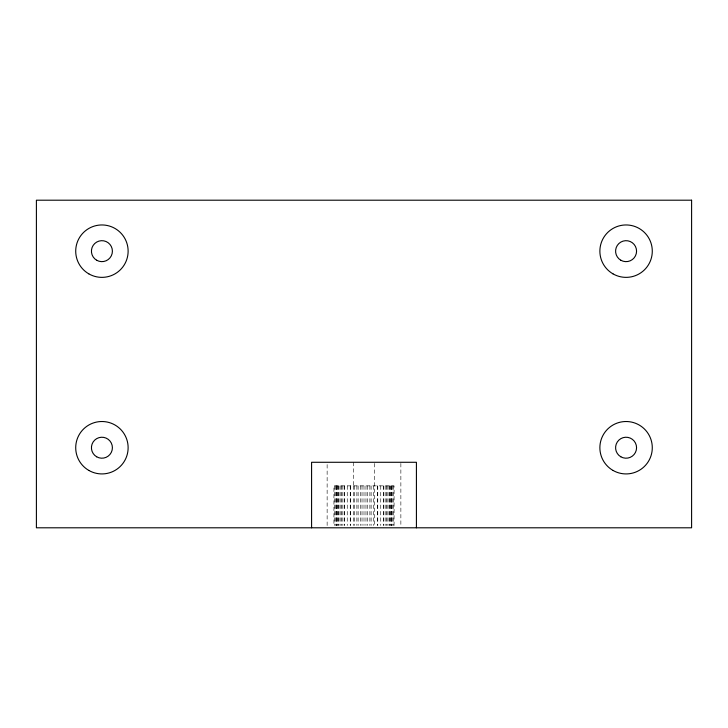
<?xml version="1.0" encoding="UTF-8"?>
<svg xmlns="http://www.w3.org/2000/svg" width="728" height="728" viewBox="0 0 728 728"><rect width="100%" height="100%" fill="white"/><g stroke="black" fill="none" stroke-linecap="round" stroke-linejoin="round"><path stroke-width="0.55" stroke-dasharray="3.64 2.73" d="M327.136 525.534L327.136 463.408M400.864 463.408L400.864 525.534M394.076 525.534L394.076 485.867L333.925 485.867L333.925 525.534M393.557 485.867L393.557 525.534M392.538 485.867L392.538 525.534M391.518 485.867L391.518 525.534M391.282 485.867L391.282 525.534M391.027 485.867L391.027 525.534M390.581 485.867L390.581 525.534M389.425 485.867L389.425 525.534M389.061 485.867L389.061 525.534M387.833 485.867L387.833 525.534M386.659 485.867L386.659 525.534M385.831 485.867L385.831 525.534M383.874 485.867L383.874 525.534M383.456 485.867L383.456 525.534M380.744 485.867L380.744 525.534M377.759 485.867L377.759 525.534M377.332 485.867L377.332 525.534M374.483 463.399L374.529 525.534M373.692 485.867L373.692 525.534M371.125 485.867L371.125 525.534M369.879 485.867L369.879 525.534M367.594 485.867L367.594 525.534M365.975 485.867L365.975 525.534M364 485.867L364 525.534M362.025 485.867L362.025 525.534M360.406 485.867L360.406 525.534M358.121 485.867L358.121 525.534M356.875 485.867L356.875 525.534M354.309 485.867L354.309 525.534M353.517 462.28L353.517 485.867M353.471 485.867L353.471 525.534M350.669 485.867L350.669 525.534M350.241 485.867L350.241 525.534M347.256 485.867L347.247 525.534M344.544 485.867L344.544 525.534M344.126 485.867L344.126 525.534M342.169 485.867L342.169 525.534M341.341 485.867L341.341 525.534M340.167 485.867L340.167 525.534M338.939 485.867L338.939 525.534M338.575 485.867L338.575 525.534M337.419 485.867L337.419 525.534M336.973 485.867L336.973 525.534M336.718 485.867L336.718 525.534M336.482 485.867L336.482 525.534M335.462 485.867L335.462 525.534M334.443 485.867L334.443 525.534"/><path stroke-width="1.09" d="M416.416 527.8L416.416 462.28L311.584 462.28L311.584 527.8M691.6 200.2L36.4 200.2L36.4 527.8L691.6 527.8L691.6 200.2M88.816 470.415A26.208 26.208 0 0 0 128.128 447.72A26.208 26.208 0 0 0 88.816 425.025A26.208 26.208 0 0 0 88.816 470.415M88.816 273.855A26.208 26.208 0 0 0 128.128 251.16A26.208 26.208 0 0 0 88.816 228.465A26.208 26.208 0 0 0 88.816 273.855M96.678 456.802A10.483 10.483 0 0 0 112.403 447.72A10.483 10.483 0 0 0 96.678 438.638A10.483 10.483 0 0 0 96.678 456.802M96.678 260.242A10.483 10.483 0 0 0 112.403 251.16A10.483 10.483 0 0 0 96.678 242.078A10.483 10.483 0 0 0 96.678 260.242M612.976 470.415A26.208 26.208 0 0 0 652.288 447.72A26.208 26.208 0 0 0 612.976 425.025A26.208 26.208 0 0 0 612.976 470.415M612.976 273.855A26.208 26.208 0 0 0 652.288 251.16A26.208 26.208 0 0 0 612.976 228.465A26.208 26.208 0 0 0 612.976 273.855M620.838 456.802A10.483 10.483 0 0 0 636.563 447.72A10.483 10.483 0 0 0 620.838 438.638A10.483 10.483 0 0 0 620.838 456.802M620.838 260.242A10.483 10.483 0 0 0 636.563 251.16A10.483 10.483 0 0 0 620.838 242.078A10.483 10.483 0 0 0 620.838 260.242"/></g></svg>
